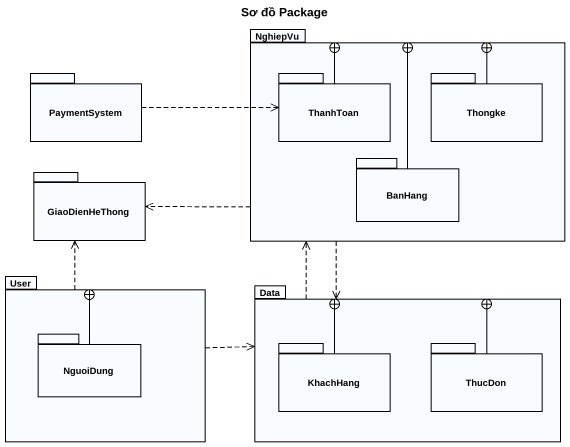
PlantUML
@startuml
title Sơ đồ Package
package NghiepVu {
  package ThanhToan {
  }
  package Thongke {
  }
  package BanHang {
  }
}
package PaymentSystem {
}
package GiaoDienHeThong {
}
package User {
  package NguoiDung {
  }
}
package Data {
  package KhachHang {
  }
  package ThucDon {
  }
}
NghiepVu .left.> GiaoDienHeThong
NghiepVu ..> Data
PaymentSystem .right.> ThanhToan
ThanhToan -right-+ NghiepVu
Thongke -left-+ NghiepVu
BanHang -up-+ NghiepVu
User .up.> GiaoDienHeThong
User .right.> Data
Data .up.> NghiepVu
NguoiDung -right-+ User
KhachHang -right-+ Data
ThucDon -left-+ Data
@enduml
